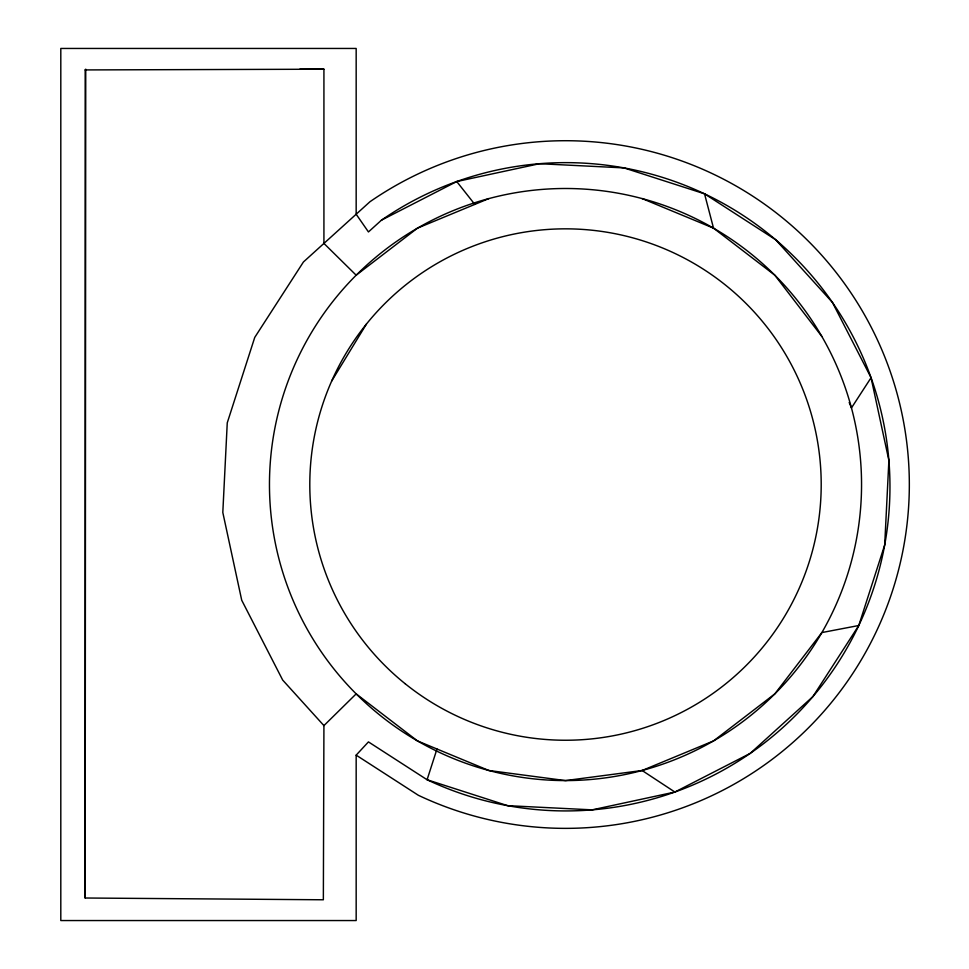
<?xml version="1.0" encoding="UTF-8"?>
<svg xmlns="http://www.w3.org/2000/svg" width="969" height="969" viewBox="0 0 969 969"><rect width="100%" height="100%" fill="white"/><g stroke="black" fill="none" stroke-linecap="round" stroke-linejoin="round"><path stroke-width="1.45" d="M85.175 898.009L85.744 69.199L85.175 69.925L85.175 898.009L323.355 899.777L323.925 725.611L282.694 680.081L241.717 600.223L222.809 512.48L227.255 422.835L254.75 337.394L303.43 261.981L369.964 201.734A343.825 343.825 0 0 1 908.195 456.593A343.825 343.825 0 0 1 418.354 795.283L356.168 755.142L368.45 741.903L427.087 779.742L507.635 805.663L592.156 809.854L674.872 792.036L750.163 753.41L812.882 696.602L858.776 625.514L884.697 544.966L888.888 460.445L871.058 377.728L832.432 302.437L775.636 239.718L704.536 193.824L623.988 167.903L539.467 163.713L456.75 181.542L381.459 220.169L368.45 231.942L356.168 214.222L356.168 48.45L60.805 48.45L60.805 920.55L356.168 920.55L356.168 755.142M436.983 749.001L427.087 779.742A324.143 324.143 0 0 0 888.888 460.445A324.143 324.143 0 0 0 381.459 220.169M331.677 381.035L366.439 324.046M871.058 377.728L851.46 407.913L849.195 402.438M323.925 725.611L356.168 693.877L417.482 740.922L488.873 770.5L565.496 780.59L642.12 770.5L713.523 740.922L774.837 693.877L821.894 632.563L858.776 625.514M488.873 198.572L417.482 228.151L356.168 275.196L323.925 243.413L323.925 69.211L299.809 69.211M85.175 69.925L323.925 69.211M642.12 198.572L713.523 228.151L774.837 275.196L821.894 336.509M642.12 770.5L674.872 792.036M456.75 181.542L474.81 204.398M704.536 193.824L713.523 228.151M405.006 683.605A255.707 255.707 0 0 0 818.139 523.999A255.707 255.707 0 0 0 473.356 246.017A255.707 255.707 0 0 0 405.006 683.605M417.482 740.922A296.054 296.054 0 0 0 861.55 484.536A296.054 296.054 0 0 0 417.482 228.151A296.054 296.054 0 0 0 417.482 740.922"/></g></svg>
